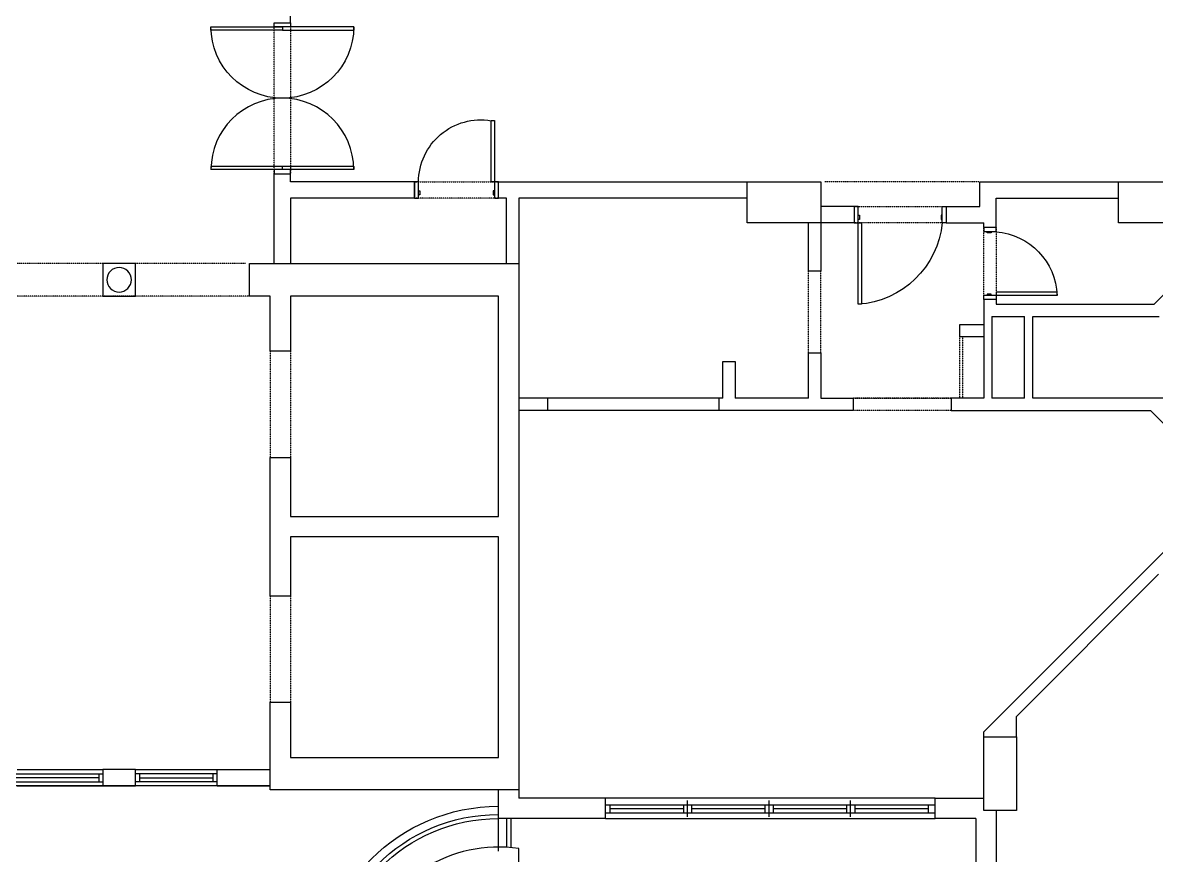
# Model space of a CAD drawing. Header units: millimetres. Extents: x 186805 to 449048, y 2167 to 51540.
# Drawn here: x 277161 to 291058, y 23132 to 33332 of the extents above; entities that cross this region are included whole.
import ezdxf

# ---------------------------------------------------------------- set-up
doc = ezdxf.new("R2010")
doc.units = ezdxf.units.MM
doc.linetypes.add('HIDDEN2', pattern=[0.1875, 0.125, -0.0625])
doc.layers.add('0-60x60-C', color=3, linetype='CONTINUOUS', lineweight=13)
for name, color, linetype in [('A-ABOV', 1, 'HIDDEN2'), ('A-ABOVE DOOR', 1, 'HIDDEN2'), ('A-CONC-BLDG', 6, 'CONTINUOUS'), ('A-CORNICHE', 9, 'CONTINUOUS'), ('a-door', 4, 'CONTINUOUS'), ('A-FLORRAIL', 92, 'CONTINUOUS'), ('a-wall', 140, 'CONTINUOUS'), ('A-WIND', 4, 'CONTINUOUS'), ('ALAN', 6, 'CONTINUOUS')]:
    doc.layers.add(name, color=color, linetype=linetype)

# ---------------------------------------------------------------- blocks, each defined once
blk = doc.blocks.new('A$C7C4A1575')
at = {"layer": 'A-ABOV', "color": 8}
for p, q in [((58045, 22950), (56845, 22950)), ((58045, 22800), (56845, 22800)), ((49445, 21550), (46595, 21550)), ((49395, 21150), (46595, 21150)), ((58395, 20150), (56495, 20150))]:
    blk.add_line(p, q, dxfattribs=at)
at = {"layer": 'A-ABOVE DOOR', "color": 8, "linetype": 'Continuous'}
for p, q in [((53807, 27950), (57847, 27950)), ((57847, 27700), (53807, 27700)), ((46595, 27550), (47645, 27550)), ((49045, 27550), (48045, 27550)), ((46595, 27350), (47645, 27350)), ((48045, 27350), (49045, 27350))]:
    blk.add_line(p, q, dxfattribs=at)
at = {"layer": 'A-ABOVE DOOR', "color": 8}
for p, q in [((49695, 25225), (49695, 26525)), ((49945, 25225), (49945, 26525)), ((49695, 22225), (49695, 23525)), ((49945, 22225), (49945, 23525)), ((58045, 22950), (56845, 22950)), ((56845, 22800), (58045, 22800)), ((58145, 22050), (58145, 22800)), ((58185, 22050), (58185, 22800)), ((56295, 22245), (56295, 21245)), ((56445, 22245), (56445, 21245)), ((58445, 21590), (58445, 20710)), ((58595, 20710), (58595, 21590)), ((57985, 20650), (56855, 20650)), ((56849, 20450), (57985, 20450)), ((52495, 20350), (51465, 20350)), ((49745, 20050), (49745, 18200)), ((49945, 18200), (49945, 20050)), ((51465, 20150), (52495, 20150))]:
    blk.add_line(p, q, dxfattribs=at)
at = {"layer": 'A-CONC-BLDG', "color": 8}
blk.add_lwpolyline([(50870, 29500), (51109, 29574, 0.377986), (52745, 28572), (52745, 28550), (52745, 28550), (52745, 28350), (52745, 28350), (52745, 28318, -0.370665)], format="xyb", close=True, dxfattribs=at)
for points in [[(58445, 26950), (58845, 26950), (58845, 27850), (58445, 27850)], [(52745, 27600), (49695, 27600), (49695, 26525), (49945, 26525), (49945, 27200), (52495, 27200), (52495, 24500), (49945, 24500), (49945, 25225), (49695, 25225), (49695, 23525), (49945, 23525), (49945, 24250), (52495, 24250), (52495, 21550), (49945, 21550), (49945, 22225), (49695, 22225), (49695, 21550), (49445, 21550), (49445, 21150), (52745, 21150)], [(56445, 20650), (55545, 20650), (55545, 20150), (56445, 20150)], [(61145, 20650), (60095, 20650), (60095, 20150), (61145, 20150)]]:
    blk.add_lwpolyline(points, close=True, dxfattribs=at)
at = {"layer": 'A-CORNICHE', "color": 8}
for radius in [2200, 2100, 2050]:
    blk.add_arc((52495, 30000), radius, 0, 270, dxfattribs=at)
at = {"layer": 'a-door', "color": 8, "lineweight": -3}
for p, q in [((49745, 20000), (49745, 20050)), ((49745, 20050), (49945, 20050)), ((49945, 20050), (49945, 20000)), ((50721, 20000), (48971, 20000)), ((48971, 19960), (48971, 20000)), ((50721, 19960), (48971, 19960)), ((49946, 20000), (49746, 20000)), ((49846, 20000), (49846, 19960)), ((50721, 19960), (50721, 20000)), ((49846, 18290), (48971, 18290)), ((48971, 18290), (48971, 18250)), ((48971, 18250), (49846, 18250)), ((49746, 18250), (49746, 18200)), ((49946, 18250), (49746, 18250)), ((49846, 18290), (50721, 18290)), ((49846, 18250), (49846, 18290)), ((50721, 18250), (49846, 18250)), ((49946, 18200), (49946, 18250)), ((50721, 18290), (50721, 18250)), ((49746, 18200), (49946, 18200))]:
    blk.add_line(p, q, dxfattribs=at)
for points in [[(56905, 21650), (56905, 20450), (56855, 20450), (56855, 20650), (56905, 20650)], [(56905, 20650), (56945, 20650), (56945, 21650), (56905, 21650)], [(58595, 21590), (58445, 21590), (58445, 21540), (58595, 21540)], [(58595, 21540), (59345, 21540), (59345, 21500), (58595, 21500), (58595, 21590)], [(58535, 20760), (58535, 20775), (58485, 20775), (58485, 20760)], [(56905, 20560), (56920, 20560), (56920, 20610), (56905, 20610)], [(57935, 20560), (57920, 20560), (57920, 20610), (57935, 20610)], [(51515, 20260), (51530, 20260), (51530, 20310), (51515, 20310)], [(52405, 20150), (52405, 19400), (52445, 19400), (52445, 20350)], [(52445, 20350), (52495, 20350), (52495, 20150), (52405, 20150)], [(52445, 20260), (52430, 20260), (52430, 20310), (52445, 20310)]]:
    blk.add_lwpolyline(points, dxfattribs=at)
for points in [[(58535, 21540), (58535, 21525), (58485, 21525), (58485, 21540)], [(58595, 20760), (58595, 20710), (58445, 20710), (58445, 20760)], [(57935, 20450), (57985, 20450), (57985, 20650), (57935, 20650)], [(51515, 20150), (51465, 20150), (51465, 20350), (51515, 20350)], [(52445, 20150), (52405, 20150), (52405, 19400), (52445, 19400)]]:
    blk.add_lwpolyline(points, close=True, dxfattribs=at)
for centre, radius, start, end in [((56831, 20543), 1109, 5.5159, 86.1775), ((58529, 21574), 816, 274.6153, 357.6313), ((52278, 20153), 763, 180.1958, 279.5628), ((49846, 18250), 875, 0, 180)]:
    blk.add_arc(centre, radius, start, end, dxfattribs=at)
at = {"layer": 'a-door', "color": 8, "lineweight": -3, "extrusion": (0, 0, -1)}
blk.add_arc((-49846, 20000), 875, 180, 0, dxfattribs=at)
at = {"layer": 'A-FLORRAIL', "color": 8}
for p, q in [((52595, 27950), (52595, 28303)), ((52645, 27950), (52645, 28307))]:
    blk.add_line(p, q, dxfattribs=at)
at = {"layer": 'a-wall', "color": 8}
for p, q in [((58345, 27950), (58345, 29750)), ((58595, 27850), (58595, 29750)), ((53807, 27950), (52495, 27950)), ((52495, 27950), (52495, 27600)), ((53807, 27950), (53807, 27700)), ((58345, 27950), (57847, 27950)), ((57847, 27950), (57847, 27700)), ((53807, 27700), (52745, 27700)), ((52745, 27600), (52745, 27700)), ((57847, 27700), (58445, 27700)), ((47645, 27350), (47645, 27550)), ((47645, 27550), (48045, 27550)), ((48045, 27550), (48045, 27350)), ((49045, 27550), (49045, 27350)), ((49045, 27550), (49695, 27550)), ((48045, 27350), (47645, 27350)), ((49045, 27350), (49695, 27350)), ((58445, 26950), (58445, 26888)), ((60644, 24689), (58445, 26888)), ((58845, 26950), (58845, 26700)), ((58845, 26700), (60587, 24958)), ((60488, 22950), (60705, 23166)), ((53095, 22950), (52745, 22950)), ((55195, 22950), (53095, 22950)), ((53095, 22800), (53095, 22950)), ((56845, 22950), (55195, 22950)), ((55195, 22800), (55195, 22950)), ((56845, 22800), (56845, 22950)), ((58045, 22950), (60488, 22950)), ((58045, 22800), (58045, 22950)), ((53095, 22800), (52745, 22800)), ((55195, 22800), (53095, 22800)), ((55245, 22800), (55195, 22800)), ((55245, 22800), (55245, 22350)), ((55395, 22350), (55395, 22800)), ((56295, 22800), (55395, 22800)), ((56295, 22800), (56295, 22245)), ((56445, 22800), (56845, 22800)), ((56445, 22245), (56445, 22800)), ((58445, 22800), (58045, 22800)), ((58445, 21590), (58445, 22800)), ((58545, 21800), (58545, 22800)), ((58945, 22800), (58545, 22800)), ((58945, 22800), (58945, 21800)), ((60728, 22800), (59045, 22800)), ((59045, 22800), (59045, 21800)), ((55245, 22350), (55395, 22350)), ((56295, 22245), (56445, 22245)), ((58445, 22050), (58145, 22050)), ((58145, 21900), (58145, 22050)), ((58445, 21900), (58145, 21900)), ((58545, 21800), (58945, 21800)), ((59045, 21800), (60596, 21800)), ((47645, 21150), (47645, 21550)), ((47645, 21550), (48045, 21550)), ((48045, 21550), (48045, 21150)), ((58595, 21590), (58445, 21590)), ((58595, 21650), (60534, 21650)), ((58595, 21590), (58595, 21650)), ((60845, 21339), (60534, 21650)), ((48045, 21150), (47645, 21150)), ((49745, 21150), (49745, 20050)), ((49945, 20350), (49945, 21150)), ((52595, 21150), (52595, 20350)), ((52745, 20350), (52745, 21150)), ((56295, 21245), (56295, 20650)), ((56445, 21245), (56295, 21245)), ((56445, 20650), (56445, 21245)), ((58445, 20710), (58445, 20650)), ((58595, 20710), (58445, 20710)), ((58595, 20710), (58595, 20350)), ((56855, 20650), (56445, 20650)), ((56855, 20450), (56855, 20650)), ((57985, 20650), (58445, 20650)), ((57985, 20450), (57985, 20650)), ((56855, 20450), (56445, 20450)), ((57985, 20450), (58395, 20450)), ((58395, 20450), (58395, 20150)), ((51465, 20350), (49945, 20350)), ((51465, 20350), (51465, 20150)), ((52595, 20350), (52495, 20350)), ((52495, 20350), (52495, 20150)), ((55545, 20350), (52745, 20350)), ((58595, 20350), (60095, 20350)), ((51465, 20150), (49945, 20150)), ((49945, 20150), (49945, 20050)), ((52495, 20150), (55545, 20150)), ((58395, 20150), (60095, 20150)), ((49746, 18200), (49946, 18200)), ((49946, 18200), (49946, 18100))]:
    blk.add_line(p, q, dxfattribs=at)
at = {"layer": 'a-wall', "color": 8, "lineweight": -3}
blk.add_line((49745, 20050), (49945, 20050), dxfattribs=at)
at = {"layer": 'a-wall', "color": 8}
blk.add_circle((47845, 21350), 150, dxfattribs=at)
at = {"layer": 'A-WIND', "color": 8}
for p, q in [((53797, 27880), (57847, 27880)), ((53862, 27780), (53862, 27880)), ((54762, 27830), (53862, 27830)), ((54762, 27780), (54762, 27880)), ((54812, 27930), (54812, 27730)), ((54862, 27780), (54862, 27880)), ((55762, 27830), (54862, 27830)), ((55762, 27780), (55762, 27880)), ((55812, 27930), (55812, 27730)), ((55862, 27780), (55862, 27880)), ((56762, 27830), (55862, 27830)), ((56762, 27780), (56762, 27880)), ((56812, 27930), (56812, 27730)), ((56862, 27780), (56862, 27880)), ((57762, 27830), (56862, 27830)), ((57762, 27780), (57762, 27880)), ((53797, 27780), (57847, 27780)), ((45545, 27500), (47645, 27500)), ((45545, 27400), (47645, 27400)), ((47595, 27450), (45595, 27450)), ((47595, 27400), (47595, 27500)), ((49045, 27500), (48045, 27500)), ((49045, 27400), (48045, 27400)), ((48095, 27400), (48095, 27500)), ((48095, 27450), (48995, 27450)), ((48995, 27400), (48995, 27500))]:
    blk.add_line(p, q, dxfattribs=at)
at = {"layer": 'ALAN', "color": 8}
for p, q in [((52495, 28350), (52495, 27600)), ((49695, 27550), (43495, 27550)), ((52495, 27600), (49695, 27600)), ((49695, 27600), (49695, 27550))]:
    blk.add_line(p, q, dxfattribs=at)
blk = doc.blocks.new('A$C32DD6ECA')
at = {"layer": '0-60x60-C', "color": 16, "xscale": 0.04183124983683228, "yscale": 0.04183124983683228, "zscale": 0.04183124983683228, "rotation": 180}
blk.add_blockref('A$C7C4A1575', (4397.08, 2202.64), dxfattribs=at)

msp = doc.modelspace()

# ---------------------------------------------------------------- block references
at = {"layer": '0-60x60-C', "color": 16, "xscale": -23.90557308239969, "yscale": 23.90557308239969, "zscale": 23.90557308239969}
msp.add_blockref('A$C32DD6ECA', (335613.6, -1123), dxfattribs=at)

doc.saveas('drawing.dxf')
